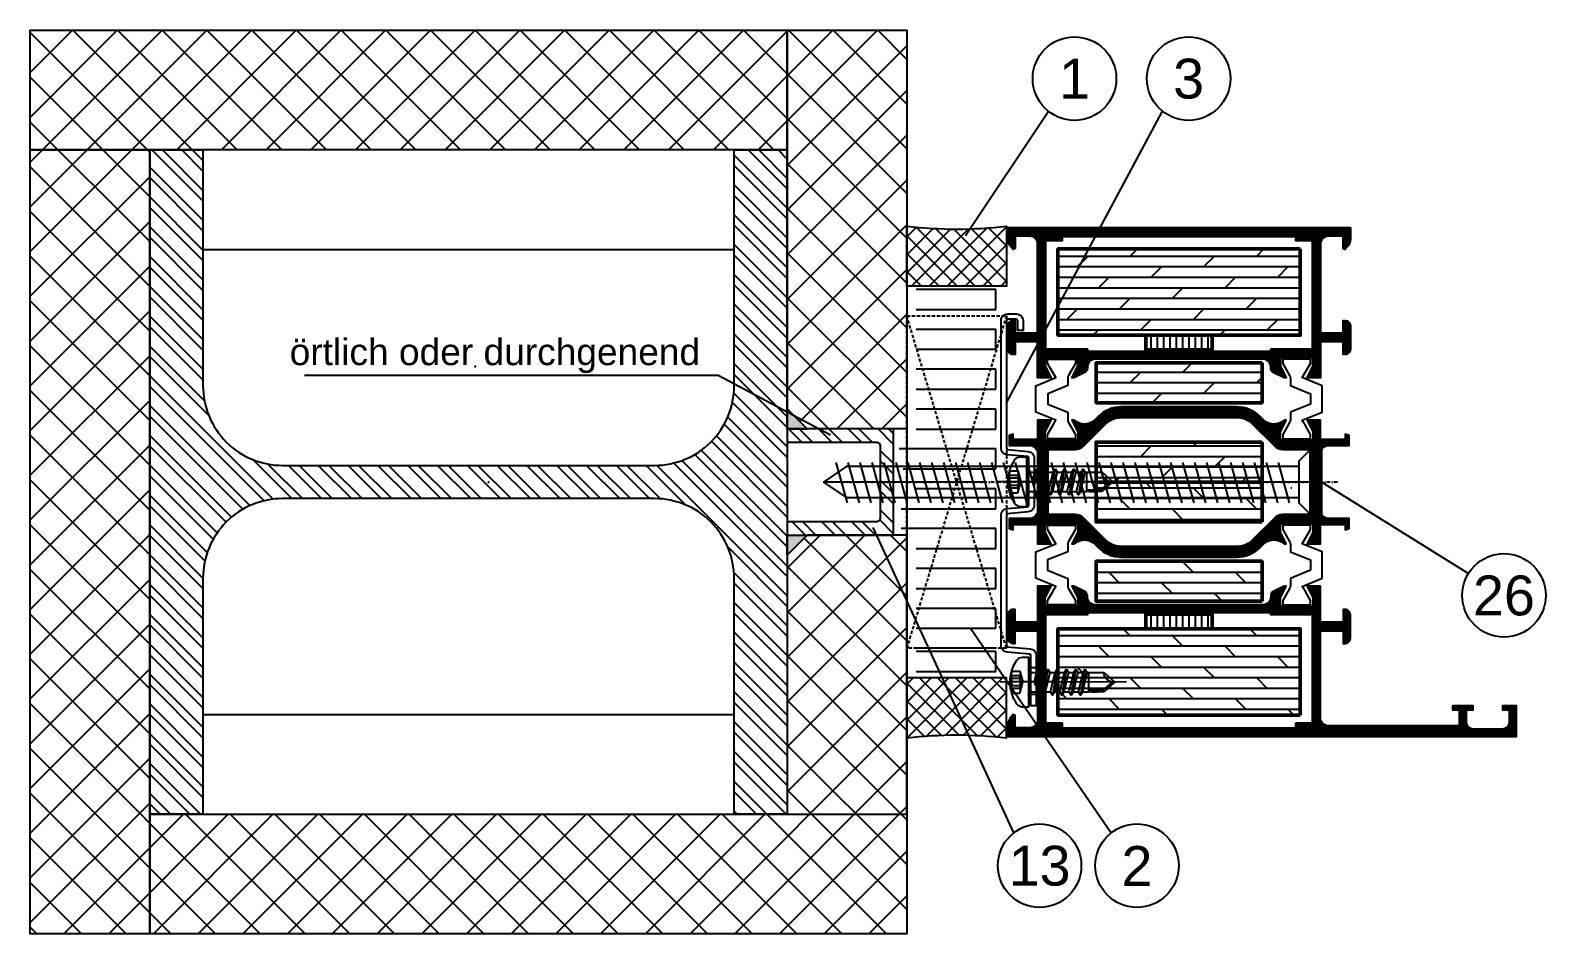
# Model space of a CAD drawing. Header units: millimetres. Extents: x -1821 to 14707, y -2864 to 1473.
# Drawn here: x 9689.6 to 9917.8, y -1270.4 to -1134.4 of the extents above; entities that cross this region are included whole.
import ezdxf
from ezdxf.enums import TextEntityAlignment as Align

# ---------------------------------------------------------------- set-up
doc = ezdxf.new("R2010")
doc.units = ezdxf.units.MM
for name, pattern in [('AUSGEZOGEN', [0]), ('CENTER', [50.8, 31.75, -6.35, 6.35, -6.35]), ('DASHDOT', [1, 0.5, -0.25, 0, -0.25]), ('GESTRICHELT', [0.75, 0.5, -0.25]), ('VERDECKT', [9.525, 6.35, -3.175])]:
    doc.linetypes.add(name, pattern=pattern)
for name, color, linetype in [('00TXT', 7, 'AUSGEZOGEN'), ('01TXT', 7, 'Continuous'), ('as_par', 3, 'Continuous'), ('as_sch', 3, 'Continuous'), ('CENT_18', 3, 'CENTER'), ('CENT_25', 2, 'DASHDOT'), ('CENTER25', 2, 'CENTER'), ('CONST25', 2, 'Continuous'), ('CONST35', 7, 'Continuous'), ('HIDE_18', 3, 'VERDECKT'), ('HIDE_25', 2, 'GESTRICHELT'), ('Hilfspunkte', 253, 'Continuous'), ('is_par', 3, 'Continuous'), ('is_sch', 3, 'Continuous'), ('leiste_par', 3, 'Continuous')]:
    doc.layers.add(name, color=color, linetype=linetype)
for name, color, linetype, lineweight in [('Alu6', 55, 'Continuous', 18), ('AM_S', 80, 'Continuous', 50), ('AM_SP', 3, 'Continuous', 50), ('Docu-AM_8', 1, 'Continuous', 25)]:
    doc.layers.add(name, color=color, linetype=linetype, lineweight=lineweight)
doc.styles.add('SWISS', font='swiss.ttf')
doc.styles.add('SWISSL', font='swissl.ttf')
pattern_1 = [(45, (9638.4515, -1604.5561), (-1.3470384, 1.3470384), []), (135, (9638.4515, -1604.5561), (-1.3470384, -1.3470384), [])]

# ---------------------------------------------------------------- blocks, each defined once
blk = doc.blocks.new('B-LL1021361')
at = {"layer": 'as_sch'}
h = blk.add_hatch(dxfattribs=at)
h.set_pattern_fill('_U', color=256, scale=0.2, angle=90, style=0, pattern_type=0)
h.set_pattern_definition([(90, (9.07824, 33.14418), (-0.2, 1e-17), [])])
edge = h.paths.add_edge_path()
edge.add_arc((21.2, 13.4), 1.2, 180, 270)
edge.add_line((21.2, 12.2), (21.36, 12.2))
edge.add_arc((21.36, 11.4), 0.8, 24.444, 90, ccw=False)
edge.add_line((22.08, 11.73), (22.8, 10.16))
edge.add_line((22.8, 10.16), (22.8, 9.87))
edge.add_line((22.8, 9.87), (21.05, 10.75))
edge.add_line((21.05, 10.75), (19.8, 10.75))
edge.add_line((19.8, 10.75), (19.8, 5.85))
edge.add_line((19.8, 5.85), (21.05, 5.85))
edge.add_line((21.05, 5.85), (22.8, 6.73))
edge.add_line((22.8, 6.73), (22.8, 4.7))
edge.add_line((22.8, 4.7), (17.4, 4.7))
edge.add_line((17.4, 4.7), (17.4, 1.3))
edge.add_line((17.4, 1.3), (19.3, 1.3))
edge.add_line((19.3, 1.3), (19.3, 1))
edge.add_arc((18.5, 1), 0.8, -90, 0, ccw=False)
edge.add_line((18.5, 0.2), (15, 0.2))
edge.add_arc((15, 1), 0.8, 180, 270, ccw=False)
edge.add_line((14.2, 1), (14.2, 1.3))
edge.add_line((14.2, 1.3), (16.1, 1.3))
edge.add_line((16.1, 1.3), (16.1, 4.7))
edge.add_line((16.1, 4.7), (2.7, 4.7))
edge.add_arc((2.7, 3.5), 1.2, 90, 180)
edge.add_line((1.5, 3.5), (1.5, 1.3))
edge.add_line((1.5, 1.3), (3.37, 1.3))
edge.add_line((3.37, 1.3), (3.48, 1.03))
edge.add_line((3.48, 1.03), (3.17, 0.73))
edge.add_arc((1.9, 2), 1.8, 270, 315, ccw=False)
edge.add_line((1.9, 0.2), (0.2, 0.2))
edge.add_line((0.2, 0.2), (0.2, 76.8))
edge.add_line((0.2, 76.8), (4.8, 76.8))
edge.add_line((4.8, 76.8), (4.8, 74.7))
edge.add_line((4.8, 74.7), (4.2, 74.7))
edge.add_line((4.2, 74.7), (4.2, 75.7))
edge.add_line((4.2, 75.7), (2.3, 75.7))
edge.add_arc((2.3, 74.7), 1, 90, 180)
edge.add_line((1.3, 74.7), (1.3, 70.3))
edge.add_arc((2.3, 70.3), 1, 180, 270)
edge.add_line((2.3, 69.3), (4.2, 69.3))
edge.add_line((4.2, 69.3), (4.2, 70.3))
edge.add_line((4.2, 70.3), (4.8, 70.3))
edge.add_line((4.8, 70.3), (4.8, 67.2))
edge.add_line((4.8, 67.2), (4.2, 67.2))
edge.add_line((4.2, 67.2), (4.2, 68.2))
edge.add_line((4.2, 68.2), (1.8, 68.2))
edge.add_line((1.8, 68.2), (1.8, 48.5))
edge.add_arc((3, 48.5), 1.2, 180, 270)
edge.add_line((3, 47.3), (16.1, 47.3))
edge.add_line((16.1, 47.3), (16.1, 50.7))
edge.add_line((16.1, 50.7), (14.2, 50.7))
edge.add_line((14.2, 50.7), (14.2, 51))
edge.add_arc((15, 51), 0.8, 90, 180, ccw=False)
edge.add_line((15, 51.8), (18.5, 51.8))
edge.add_arc((18.5, 51), 0.8, 0, 90, ccw=False)
edge.add_line((19.3, 51), (19.3, 50.7))
edge.add_line((19.3, 50.7), (17.4, 50.7))
edge.add_line((17.4, 50.7), (17.4, 47.3))
edge.add_line((17.4, 47.3), (22.8, 47.3))
edge.add_line((22.8, 47.3), (22.8, 45.27))
edge.add_line((22.8, 45.27), (21.05, 46.15))
edge.add_line((21.05, 46.15), (19.8, 46.15))
edge.add_line((19.8, 46.15), (19.8, 41.25))
edge.add_line((19.8, 41.25), (21.05, 41.25))
edge.add_line((21.05, 41.25), (22.8, 42.13))
edge.add_line((22.8, 42.13), (22.8, 41.84))
edge.add_line((22.8, 41.84), (22.08, 40.27))
edge.add_arc((21.36, 40.6), 0.8, 270, 335.556, ccw=False)
edge.add_line((21.36, 39.8), (21.2, 39.8))
edge.add_arc((21.2, 38.6), 1.2, 90, 180)
edge.add_line((20, 38.6), (20, 13.4))
h.paths.add_polyline_path([(18.8, 12.2), (18.5, 12.2), (18.5, 5.9), (2.2, 5.9), (2.2, 8.4), (1.5, 8.4), (1.5, 43.6), (2.2, 43.6), (2.2, 46.1), (18.5, 46.1), (18.5, 39.8), (18.8, 39.8)], flags=17)
at = {"layer": 'is_sch'}
h = blk.add_hatch(dxfattribs=at)
h.set_pattern_fill('_U', color=256, scale=0.2, angle=45, style=0, pattern_type=0)
h.set_pattern_definition([(45, (38.5, 26.00045), (-0.1414214, 0.1414214), [])])
edge = h.paths.add_edge_path()
edge.add_arc((42.8, 48.5), 1.2, 270, 360)
edge.add_line((44, 48.5), (44, 51.6))
edge.add_line((44, 51.6), (45.48, 51.6))
edge.add_line((45.48, 51.6), (45.7, 51))
edge.add_line((45.7, 51), (44.9, 51))
edge.add_line((44.9, 51), (44.9, 47.3))
edge.add_line((44.9, 47.3), (47.8, 47.3))
edge.add_line((47.8, 47.3), (47.8, 45.27))
edge.add_line((47.8, 45.27), (46.05, 46.15))
edge.add_line((46.05, 46.15), (44.8, 46.15))
edge.add_line((44.8, 46.15), (44.8, 41.25))
edge.add_line((44.8, 41.25), (46.05, 41.25))
edge.add_line((46.05, 41.25), (47.8, 42.13))
edge.add_line((47.8, 42.13), (47.8, 41.85))
edge.add_line((47.8, 41.85), (47.51, 41.35))
edge.add_arc((49.41, 40.25), 2.2, 150, 225)
edge.add_line((47.86, 38.69), (48.39, 38.15))
edge.add_arc((45, 34.76), 4.8, 0, 45, ccw=False)
edge.add_line((49.8, 34.76), (49.8, 17.24))
edge.add_arc((45, 17.24), 4.8, 315, 360, ccw=False)
edge.add_line((48.39, 13.85), (47.86, 13.31))
edge.add_arc((49.41, 11.76), 2.2, 135, 210)
edge.add_line((47.51, 10.66), (47.8, 10.15))
edge.add_line((47.8, 10.15), (47.8, 9.87))
edge.add_line((47.8, 9.87), (46.05, 10.75))
edge.add_line((46.05, 10.75), (44.8, 10.75))
edge.add_line((44.8, 10.75), (44.8, 5.85))
edge.add_line((44.8, 5.85), (46.05, 5.85))
edge.add_line((46.05, 5.85), (47.8, 6.73))
edge.add_line((47.8, 6.73), (47.8, 4.7))
edge.add_line((47.8, 4.7), (44.9, 4.7))
edge.add_line((44.9, 4.7), (44.9, 1))
edge.add_line((44.9, 1), (45.7, 1))
edge.add_line((45.7, 1), (45.48, 0.4))
edge.add_line((45.48, 0.4), (44, 0.4))
edge.add_line((44, 0.4), (44, 3.5))
edge.add_arc((42.8, 3.5), 1.2, 0, 90)
edge.add_line((42.8, 4.7), (34.2, 4.7))
edge.add_arc((34.2, 3.5), 1.2, 90, 180)
edge.add_line((33, 3.5), (33, 0.4))
edge.add_line((33, 0.4), (31.52, 0.4))
edge.add_line((31.52, 0.4), (31.3, 1))
edge.add_line((31.3, 1), (32.1, 1))
edge.add_line((32.1, 1), (32.1, 4.7))
edge.add_line((32.1, 4.7), (29.2, 4.7))
edge.add_line((29.2, 4.7), (29.2, 6.73))
edge.add_line((29.2, 6.73), (30.95, 5.85))
edge.add_line((30.95, 5.85), (32.2, 5.85))
edge.add_line((32.2, 5.85), (32.2, 10.75))
edge.add_line((32.2, 10.75), (30.95, 10.75))
edge.add_line((30.95, 10.75), (29.2, 9.87))
edge.add_line((29.2, 9.87), (29.2, 10.15))
edge.add_line((29.2, 10.15), (29.49, 10.66))
edge.add_arc((27.59, 11.76), 2.2, 330, 405)
edge.add_line((29.14, 13.31), (28.61, 13.85))
edge.add_arc((32, 17.24), 4.8, 180, 225, ccw=False)
edge.add_line((27.2, 17.24), (27.2, 34.76))
edge.add_arc((32, 34.76), 4.8, 135, 180, ccw=False)
edge.add_line((28.61, 38.15), (29.14, 38.69))
edge.add_arc((27.59, 40.25), 2.2, 315, 390)
edge.add_line((29.49, 41.35), (29.2, 41.85))
edge.add_line((29.2, 41.85), (29.2, 42.13))
edge.add_line((29.2, 42.13), (30.95, 41.25))
edge.add_line((30.95, 41.25), (32.2, 41.25))
edge.add_line((32.2, 41.25), (32.2, 46.15))
edge.add_line((32.2, 46.15), (30.95, 46.15))
edge.add_line((30.95, 46.15), (29.2, 45.27))
edge.add_line((29.2, 45.27), (29.2, 47.3))
edge.add_line((29.2, 47.3), (32.1, 47.3))
edge.add_line((32.1, 47.3), (32.1, 51))
edge.add_line((32.1, 51), (31.3, 51))
edge.add_line((31.3, 51), (31.52, 51.6))
edge.add_line((31.52, 51.6), (33, 51.6))
edge.add_line((33, 51.6), (33, 48.5))
edge.add_arc((34.2, 48.5), 1.2, 180, 270)
edge.add_line((34.2, 47.3), (42.8, 47.3))
edge = h.paths.add_edge_path(flags=16)
edge.add_line((33.6, 45.7), (33.6, 41.63))
edge.add_arc((31.8, 41.63), 1.8, -45, 0, ccw=False)
edge.add_line((33.07, 40.36), (29.74, 37.02))
edge.add_arc((32, 34.76), 3.2, 135, 180)
edge.add_line((28.8, 34.76), (28.8, 17.24))
edge.add_arc((32, 17.24), 3.2, 180, 225)
edge.add_line((29.74, 14.98), (33.07, 11.64))
edge.add_arc((31.8, 10.37), 1.8, 0, 45, ccw=False)
edge.add_line((33.6, 10.37), (33.6, 6.3))
edge.add_line((33.6, 6.3), (43.4, 6.3))
edge.add_line((43.4, 6.3), (43.4, 10.37))
edge.add_arc((45.2, 10.37), 1.8, 135, 180, ccw=False)
edge.add_line((43.93, 11.64), (47.26, 14.98))
edge.add_arc((45, 17.24), 3.2, 315, 360)
edge.add_line((48.2, 17.24), (48.2, 34.76))
edge.add_arc((45, 34.76), 3.2, 0, 45)
edge.add_line((47.26, 37.02), (43.93, 40.36))
edge.add_arc((45.2, 41.63), 1.8, 180, 225, ccw=False)
edge.add_line((43.4, 41.63), (43.4, 45.7))
edge.add_line((43.4, 45.7), (33.6, 45.7))
h = blk.add_hatch(dxfattribs=at)
h.set_pattern_fill('_U', color=256, scale=0.2, angle=90, style=0, pattern_type=0)
h.set_pattern_definition([(90, (66.38297, 26.0009), (-0.2, 1e-17), [])])
edge = h.paths.add_edge_path()
edge.add_line((76.8, 51.8), (75.1, 51.8))
edge.add_arc((75.1, 50), 1.8, 90, 135)
edge.add_line((73.83, 51.27), (73.52, 50.97))
edge.add_line((73.52, 50.97), (73.63, 50.7))
edge.add_line((73.63, 50.7), (75.5, 50.7))
edge.add_line((75.5, 50.7), (75.5, 48.5))
edge.add_arc((74.3, 48.5), 1.2, -90, 0, ccw=False)
edge.add_line((74.3, 47.3), (60.9, 47.3))
edge.add_line((60.9, 47.3), (60.9, 50.7))
edge.add_line((60.9, 50.7), (62.8, 50.7))
edge.add_line((62.8, 50.7), (62.8, 51))
edge.add_arc((62, 51), 0.8, 0, 90)
edge.add_line((62, 51.8), (58.5, 51.8))
edge.add_arc((58.5, 51), 0.8, 90, 180)
edge.add_line((57.7, 51), (57.7, 50.7))
edge.add_line((57.7, 50.7), (59.6, 50.7))
edge.add_line((59.6, 50.7), (59.6, 47.3))
edge.add_line((59.6, 47.3), (54.2, 47.3))
edge.add_line((54.2, 47.3), (54.2, 45.27))
edge.add_line((54.2, 45.27), (55.95, 46.15))
edge.add_line((55.95, 46.15), (57.2, 46.15))
edge.add_line((57.2, 46.15), (57.2, 41.25))
edge.add_line((57.2, 41.25), (55.95, 41.25))
edge.add_line((55.95, 41.25), (54.2, 42.13))
edge.add_line((54.2, 42.13), (54.2, 41.84))
edge.add_line((54.2, 41.84), (54.92, 40.27))
edge.add_arc((55.64, 40.6), 0.8, 204.444, 270)
edge.add_line((55.64, 39.8), (55.8, 39.8))
edge.add_arc((55.8, 38.6), 1.2, 0, 90, ccw=False)
edge.add_line((57, 38.6), (57, 13.4))
edge.add_arc((55.8, 13.4), 1.2, -90, 0, ccw=False)
edge.add_line((55.8, 12.2), (55.64, 12.2))
edge.add_arc((55.64, 11.4), 0.8, 90, 155.556)
edge.add_line((54.92, 11.73), (54.2, 10.16))
edge.add_line((54.2, 10.16), (54.2, 9.87))
edge.add_line((54.2, 9.87), (55.95, 10.75))
edge.add_line((55.95, 10.75), (57.2, 10.75))
edge.add_line((57.2, 10.75), (57.2, 5.85))
edge.add_line((57.2, 5.85), (55.95, 5.85))
edge.add_line((55.95, 5.85), (54.2, 6.73))
edge.add_line((54.2, 6.73), (54.2, 4.7))
edge.add_line((54.2, 4.7), (59.6, 4.7))
edge.add_line((59.6, 4.7), (59.6, 1.3))
edge.add_line((59.6, 1.3), (57.7, 1.3))
edge.add_line((57.7, 1.3), (57.7, 1))
edge.add_arc((58.5, 1), 0.8, 180, 270)
edge.add_line((58.5, 0.2), (62, 0.2))
edge.add_arc((62, 1), 0.8, 270, 360)
edge.add_line((62.8, 1), (62.8, 1.3))
edge.add_line((62.8, 1.3), (60.9, 1.3))
edge.add_line((60.9, 1.3), (60.9, 4.7))
edge.add_line((60.9, 4.7), (74.3, 4.7))
edge.add_arc((74.3, 3.5), 1.2, 0, 90, ccw=False)
edge.add_line((75.5, 3.5), (75.5, 1.3))
edge.add_line((75.5, 1.3), (73.63, 1.3))
edge.add_line((73.63, 1.3), (73.52, 1.04))
edge.add_line((73.52, 1.04), (73.83, 0.73))
edge.add_arc((75.1, 2), 1.8, 225, 270)
edge.add_line((75.1, 0.2), (76.8, 0.2))
edge.add_line((76.8, 0.2), (76.8, 51.8))
h.paths.add_polyline_path([(75.4, 8.4), (74.8, 8.4), (74.8, 5.9), (58.5, 5.9), (58.5, 12.2), (58.2, 12.2), (58.2, 39.8), (58.5, 39.8), (58.5, 46.1), (74.8, 46.1), (74.8, 43.6), (75.4, 43.6)], flags=16)
at = {"layer": 'as_par'}
blk.add_lwpolyline([(20, 13.4, 0.414214), (21.2, 12.2), (21.36, 12.2, -0.294108), (22.08, 11.73), (22.8, 10.16), (22.8, 9.87), (21.05, 10.75), (19.8, 10.75), (19.8, 5.85), (21.05, 5.85), (22.8, 6.73), (22.8, 4.7), (17.4, 4.7), (17.4, 1.3), (19.3, 1.3), (19.3, 1, -0.414214), (18.5, 0.2), (15, 0.2, -0.414214), (14.2, 1), (14.2, 1.3), (16.1, 1.3), (16.1, 4.7), (2.7, 4.7, 0.414214), (1.5, 3.5), (1.5, 1.3), (3.37, 1.3), (3.48, 1.03), (3.17, 0.73, -0.198912), (1.9, 0.2), (0.2, 0.2), (0.2, 76.8), (4.8, 76.8), (4.8, 74.7), (4.2, 74.7), (4.2, 75.7), (2.3, 75.7, 0.414214), (1.3, 74.7), (1.3, 70.3, 0.414214), (2.3, 69.3), (4.2, 69.3), (4.2, 70.3), (4.8, 70.3), (4.8, 67.2), (4.2, 67.2), (4.2, 68.2), (1.8, 68.2), (1.8, 48.5, 0.414214), (3, 47.3), (16.1, 47.3), (16.1, 50.7), (14.2, 50.7), (14.2, 51, -0.414214), (15, 51.8), (18.5, 51.8, -0.414214), (19.3, 51), (19.3, 50.7), (17.4, 50.7), (17.4, 47.3), (22.8, 47.3), (22.8, 45.27), (21.05, 46.15), (19.8, 46.15), (19.8, 41.25), (21.05, 41.25), (22.8, 42.13), (22.8, 41.84), (22.08, 40.27, -0.294108), (21.36, 39.8), (21.2, 39.8, 0.414214), (20, 38.6), (20, 13.4)], format="xyb", close=True, dxfattribs=at)
blk.add_lwpolyline([(18.8, 12.2), (18.5, 12.2), (18.5, 5.9), (2.2, 5.9), (2.2, 8.4), (1.5, 8.4), (1.5, 43.6), (2.2, 43.6), (2.2, 46.1), (18.5, 46.1), (18.5, 39.8), (18.8, 39.8), (18.8, 12.2)], close=True, dxfattribs=at)
at = {"layer": 'is_par'}
for points in [[(42.8, 47.3, 0.414214), (44, 48.5), (44, 51.6), (45.48, 51.6), (45.7, 51), (44.9, 51), (44.9, 47.3), (47.8, 47.3), (47.8, 45.27), (46.05, 46.15), (44.8, 46.15), (44.8, 41.25), (46.05, 41.25), (47.8, 42.13), (47.8, 41.85), (47.51, 41.35, 0.339454), (47.86, 38.69), (48.39, 38.15, -0.198912), (49.8, 34.76), (49.8, 17.24, -0.198912), (48.39, 13.85), (47.86, 13.31, 0.339454), (47.51, 10.66), (47.8, 10.15), (47.8, 9.87), (46.05, 10.75), (44.8, 10.75), (44.8, 5.85), (46.05, 5.85), (47.8, 6.73), (47.8, 4.7), (44.9, 4.7), (44.9, 1), (45.7, 1), (45.48, 0.4), (44, 0.4), (44, 3.5, 0.414214), (42.8, 4.7), (34.2, 4.7, 0.414214), (33, 3.5), (33, 0.4), (31.52, 0.4), (31.3, 1), (32.1, 1), (32.1, 4.7), (29.2, 4.7), (29.2, 6.73), (30.95, 5.85), (32.2, 5.85), (32.2, 10.75), (30.95, 10.75), (29.2, 9.87), (29.2, 10.15), (29.49, 10.66, 0.339454), (29.14, 13.31), (28.61, 13.85, -0.198912), (27.2, 17.24), (27.2, 34.76, -0.198912), (28.61, 38.15), (29.14, 38.69, 0.339454), (29.49, 41.35), (29.2, 41.85), (29.2, 42.13), (30.95, 41.25), (32.2, 41.25), (32.2, 46.15), (30.95, 46.15), (29.2, 45.27), (29.2, 47.3), (32.1, 47.3), (32.1, 51), (31.3, 51), (31.52, 51.6), (33, 51.6), (33, 48.5, 0.414214), (34.2, 47.3), (42.8, 47.3)], [(76.8, 51.8), (75.1, 51.8, 0.198912), (73.83, 51.27), (73.52, 50.97), (73.63, 50.7), (75.5, 50.7), (75.5, 48.5, -0.414214), (74.3, 47.3), (60.9, 47.3), (60.9, 50.7), (62.8, 50.7), (62.8, 51, 0.414214), (62, 51.8), (58.5, 51.8, 0.414214), (57.7, 51), (57.7, 50.7), (59.6, 50.7), (59.6, 47.3), (54.2, 47.3), (54.2, 45.27), (55.95, 46.15), (57.2, 46.15), (57.2, 41.25), (55.95, 41.25), (54.2, 42.13), (54.2, 41.84), (54.92, 40.27, 0.294108), (55.64, 39.8), (55.8, 39.8, -0.414214), (57, 38.6), (57, 13.4, -0.414214), (55.8, 12.2), (55.64, 12.2, 0.294108), (54.92, 11.73), (54.2, 10.16), (54.2, 9.87), (55.95, 10.75), (57.2, 10.75), (57.2, 5.85), (55.95, 5.85), (54.2, 6.73), (54.2, 4.7), (59.6, 4.7), (59.6, 1.3), (57.7, 1.3), (57.7, 1, 0.414214), (58.5, 0.2), (62, 0.2, 0.414214), (62.8, 1), (62.8, 1.3), (60.9, 1.3), (60.9, 4.7), (74.3, 4.7, -0.414214), (75.5, 3.5), (75.5, 1.3), (73.63, 1.3), (73.52, 1.04), (73.83, 0.73, 0.198912), (75.1, 0.2), (76.8, 0.2), (76.8, 51.8)], [(33.6, 45.7), (33.6, 41.63, -0.198912), (33.07, 40.36), (29.74, 37.02, 0.198912), (28.8, 34.76), (28.8, 17.24, 0.198912), (29.74, 14.98), (33.07, 11.64, -0.198912), (33.6, 10.37), (33.6, 6.3), (43.4, 6.3), (43.4, 10.37, -0.198912), (43.93, 11.64), (47.26, 14.98, 0.198912), (48.2, 17.24), (48.2, 34.76, 0.198912), (47.26, 37.02), (43.93, 40.36, -0.198912), (43.4, 41.63), (43.4, 45.7), (33.6, 45.7)]]:
    blk.add_lwpolyline(points, format="xyb", close=True, dxfattribs=at)
blk.add_lwpolyline([(75.4, 8.4), (74.8, 8.4), (74.8, 5.9), (58.5, 5.9), (58.5, 12.2), (58.2, 12.2), (58.2, 39.8), (58.5, 39.8), (58.5, 46.1), (74.8, 46.1), (74.8, 43.6), (75.4, 43.6), (75.4, 8.4)], close=True, dxfattribs=at)
at = {"layer": 'leiste_par'}
for points in [[(23.99, 42.76), (22.87, 42.76, 0.131652), (22.46, 42.65), (20.66, 41.61), (20.01, 41.61), (20.01, 45.79), (20.66, 45.79), (21.99, 45.02), (22.48, 44.74), (22.79, 44.56), (24.01, 47.57), (27.99, 47.57), (29.21, 44.56), (31.34, 45.79), (31.99, 45.79), (31.99, 41.61), (31.34, 41.61), (29.54, 42.65, 0.131652), (29.13, 42.76), (28.01, 42.76), (26.79, 45.79), (25.21, 45.79), (23.99, 42.76)], [(48.99, 42.76), (47.87, 42.76, 0.131652), (47.46, 42.65), (45.66, 41.61), (45.01, 41.61), (45.01, 45.79), (45.66, 45.79), (46.99, 45.02), (47.48, 44.74), (47.79, 44.56), (49.01, 47.57), (52.99, 47.57), (54.21, 44.56), (56.34, 45.79), (56.99, 45.79), (56.99, 41.61), (56.34, 41.61), (54.54, 42.65, 0.131652), (54.13, 42.76), (53.01, 42.76), (51.79, 45.79), (50.21, 45.79), (48.99, 42.76)], [(23.99, 9.24), (22.87, 9.24, -0.131652), (22.46, 9.35), (20.66, 10.39), (20.01, 10.39), (20.01, 6.21), (20.66, 6.21), (21.99, 6.98), (22.48, 7.26), (22.79, 7.44), (24.01, 4.43), (27.99, 4.43), (29.21, 7.44), (31.34, 6.21), (31.99, 6.21), (31.99, 10.39), (31.34, 10.39), (29.54, 9.35, -0.131652), (29.13, 9.24), (28.01, 9.24), (26.79, 6.21), (25.21, 6.21), (23.99, 9.24)], [(48.99, 9.24), (47.87, 9.24, -0.131652), (47.46, 9.35), (45.66, 10.39), (45.01, 10.39), (45.01, 6.21), (45.66, 6.21), (46.99, 6.98), (47.48, 7.26), (47.79, 7.44), (49.01, 4.44), (52.99, 4.44), (54.21, 7.44), (56.34, 6.21), (56.99, 6.21), (56.99, 10.39), (56.34, 10.39), (54.54, 9.35, -0.131652), (54.13, 9.24), (53.01, 9.24), (51.79, 6.22), (50.21, 6.22), (48.99, 9.24)]]:
    blk.add_lwpolyline(points, format="xyb", close=True, dxfattribs=at)
blk = doc.blocks.new('WS4070448')
for p, q in [((6.62, -8.64), (6.62, -11)), ((6.62, -8.64), (9.52, -8.64)), ((9.52, -11), (9.52, -8.64)), ((6.62, -11), (8.07, -12.64)), ((8.07, -12.64), (9.52, -11))]:
    blk.add_line(p, q)
blk.add_lwpolyline([(11.39, 2.11, 0.314856), (4.74, 2.11, 0.244912), (4.32, 1.29), (4.32, 0.36), (11.82, 0.36), (11.82, 1.29, 0.244912), (11.39, 2.11, 0.138291)], format="xyb")
for points in [[(6.12, -1.14), (6.62, -1.43), (8.07, -1.08), (8.57, -0.71), (8.07, -0.51), (6.62, -0.85)], [(6.12, -2.54), (6.62, -2.83), (9.52, -2.14), (10.02, -1.85), (9.52, -1.56), (6.62, -2.25)], [(6.12, -3.94), (6.62, -4.23), (9.52, -3.54), (10.02, -3.25), (9.52, -2.96), (6.62, -3.65)], [(6.12, -5.34), (6.62, -5.63), (9.52, -4.94), (10.02, -4.65), (9.52, -4.36), (6.62, -5.05)], [(6.12, -6.74), (6.62, -7.03), (9.52, -6.34), (10.02, -6.05), (9.52, -5.76), (6.62, -6.45)], [(6.12, -8.14), (6.62, -8.43), (9.52, -7.74), (10.02, -7.45), (9.52, -7.16), (6.62, -7.85)]]:
    blk.add_lwpolyline(points, close=True)
for points in [[(6.12, -1.14), (8.57, -0.71)], [(6.12, -2.54), (10.02, -1.85)], [(6.62, -0.14), (6.62, -0.85)], [(6.62, -1.43), (6.62, -1.85)], [(6.62, -1.43), (6.62, -2.25)], [(6.62, -1.43), (6.62, -2.25)], [(9.52, -0.14), (9.52, -1.56)], [(9.52, -2.14), (9.52, -2.96)], [(6.12, -3.94), (10.02, -3.25)], [(6.62, -2.83), (6.62, -3.65)], [(6.62, -4.23), (6.62, -5.05)], [(9.52, -3.54), (9.52, -4.36)], [(6.12, -5.34), (10.02, -4.65)], [(6.12, -6.74), (10.02, -6.05)], [(6.62, -5.63), (6.62, -6.45)], [(9.52, -4.94), (9.52, -5.76)], [(9.52, -6.34), (9.52, -7.16)], [(6.12, -8.14), (10.02, -7.45)], [(6.62, -7.03), (6.62, -7.85)], [(6.62, -8.43), (6.62, -8.64)], [(9.27, -8.64), (9.27, -10.89), (8.1, -12.28)], [(9.52, -7.74), (9.52, -8.64)], [(6.62, -9.83), (6.62, -10.65)], [(9.52, -9.14), (9.52, -9.96)]]:
    blk.add_lwpolyline(points)
for centre, radius, start, end in [((6.12, -0.14), 0.5, 0, 90), ((10.02, -0.14), 0.5, 90, 180), ((6.61, -12.47), 1.47, 353.4244, 89.6688)]:
    blk.add_arc(centre, radius, start, end)
at = {"layer": 'CENT_18'}
blk.add_line((8.05, -14.4), (8.07, 4.66), dxfattribs=at)
at = {"layer": 'HIDE_18'}
for p, q in [((7.1, 1.69), (7.1, 3.08)), ((7.51, 1.69), (7.51, 2.97)), ((8.63, 1.69), (8.63, 2.97)), ((9.04, 1.69), (9.04, 3.08))]:
    blk.add_line(p, q, dxfattribs=at)
for points in [[(6.42, 2.92), (6.42, 1.69)], [(9.72, 2.92), (9.72, 1.69)], [(6.42, 1.69), (8.07, 1.25)], [(9.72, 1.69), (8.07, 1.25)]]:
    blk.add_lwpolyline(points, dxfattribs=at)
for centre, radius, start, end in [((6.48, 4.2), 1.28, 267.2848, 298.8872), ((8.07, 5.85), 2.94, 250.6988, 289.3012), ((9.66, 4.2), 1.28, 241.1128, 272.7152), ((6.76, 2.85), 1.21, 253.6643, 286.3357), ((8.07, 11.78), 10.13, 264.4948, 275.5052), ((9.38, 2.85), 1.21, 253.6643, 286.3357)]:
    blk.add_arc(centre, radius, start, end, dxfattribs=at)
blk = doc.blocks.new('WI4080202')
blk.add_lwpolyline([(-29.48, 2.3, -0.388879), (-28.49, 1.39), (-28.22, -1.72, 0.388879), (-28.02, -1.9), (-20.88, -1.9, 0.388879), (-20.68, -1.72), (-20.41, 1.39, -0.388879), (-19.42, 2.3), (-0.2, 2.3, -0.414214), (0.8, 1.3), (0.8, 0, -0.414214), (-0.2, -1), (-1.7, -1), (-1.7, -0.2), (-0.2, -0.2, 0.414214), (0, 0), (0, 1.3, 0.414214), (-0.2, 1.5), (-19.42, 1.5, 0.388879), (-19.62, 1.32), (-19.89, -1.79, -0.388879), (-20.88, -2.7), (-28.02, -2.7, -0.388879), (-29.01, -1.79), (-29.28, 1.32, 0.388879), (-29.48, 1.5), (-49.12, 1.5, 0.388879), (-49.32, 1.32), (-49.61, -2.09, -0.388879), (-50.61, -3), (-58.2, -3), (-58.2, -2.2), (-50.61, -2.2, 0.388879), (-50.41, -2.02), (-50.11, 1.39, -0.388879), (-49.12, 2.3), (-29.48, 2.3)], format="xyb", close=True)
for points in [[(-56.45, -2.2), (-56.45, -3)], [(-52.45, -2.2), (-52.45, -3)]]:
    blk.add_lwpolyline(points)
at = {"layer": 'CENTER25'}
for p, q in [((-54.6, -6.03), (-54.6, 0.76)), ((-24.45, 1.09), (-24.45, -5.58))]:
    blk.add_line(p, q, dxfattribs=at)
blk = doc.blocks.new('B-4030232_docu_wos')
at = {"layer": 'Docu-AM_8'}
h = blk.add_hatch(dxfattribs=at)
h.set_pattern_fill('LINE', color=256, scale=0.3, angle=90, style=0)
h.paths.add_polyline_path([(5, 2.2), (-5, 2.2), (-5, 0), (5, 0)])
at = {"layer": 'AM_SP'}
blk.add_lwpolyline([(5, 2.2), (-5, 2.2), (-5, 0), (5, 0), (5, 2.2)], close=True, dxfattribs=at)
blk = doc.blocks.new('B-4090059_docu_wos')
at = {"layer": 'Docu-AM_8'}
h = blk.add_hatch(dxfattribs=at)
h.set_pattern_fill('DOLMIT', color=256, scale=0.25, style=0)
h.paths.add_polyline_path([(0, 6), (0, 0), (25, 0), (25, 6)])
at = {"layer": 'AM_S'}
blk.add_lwpolyline([(25, 6), (25, 0), (0, 0), (0, 6), (25, 6)], close=True, dxfattribs=at)
blk = doc.blocks.new('B-4090038_docu_wos')
at = {"layer": 'Docu-AM_8'}
h = blk.add_hatch(dxfattribs=at)
h.set_pattern_fill('DOLMIT', color=256, scale=0.25, style=0)
h.paths.add_polyline_path([(0, 13), (0, 0), (36.5, 0), (36.5, 13)])
at = {"layer": 'AM_S'}
blk.add_lwpolyline([(36.5, 13), (36.5, 0), (0, 0), (0, 13), (36.5, 13)], close=True, dxfattribs=at)

msp = doc.modelspace()

# ---------------------------------------------------------------- hatches: boundary and pattern name
at = {"layer": 'Alu6'}
h = msp.add_hatch(color=256, dxfattribs=at)
h.dxf.hatch_style = 1
h.paths.add_polyline_path([(9804.648056, -1192.497323), (9803.557786, -1191.918404), (9803.557786, -1194.407053), (9806.557786, -1194.407053)])
h.paths.add_polyline_path([(9803.557786, -1191.407053), (9803.557786, -1191.918404), (9804.648056, -1192.497323)])
h = msp.add_hatch(color=256, dxfattribs=at)
h.dxf.hatch_style = 1
h.paths.add_polyline_path([(9803.557786, -1213.407053), (9806.557786, -1210.407053), (9803.557786, -1210.407053)])
at = {"layer": 'CONST25'}
h = msp.add_hatch(dxfattribs=at)
h.set_pattern_fill('ANSI37', color=256, scale=1.5, style=0)
h.set_pattern_definition([(45, (5725.5404, -747.121), (-3.367596, 3.367596), []), (135, (5725.5404, -747.121), (-3.367596, -3.367596), [])])
h.paths.add_polyline_path([(9803.557786, -1152.407053), (9689.557786, -1152.407053), (9689.557786, -1134.407053), (9803.557786, -1134.407053)])
h.paths.add_polyline_path([(9689.557786, -1152.407053), (9707.557786, -1152.407053), (9707.557786, -1270.407053), (9689.557786, -1270.407053)])
h.paths.add_polyline_path([(9707.557786, -1252.407053), (9821.557786, -1252.407053), (9821.557786, -1270.407053), (9707.557786, -1270.407053)])
h.paths.add_polyline_path([(9803.557786, -1252.407053), (9821.557786, -1252.407053), (9821.557786, -1210.407053), (9806.557786, -1210.407053), (9803.557786, -1213.407053)])
h.paths.add_polyline_path([(9803.557786, -1134.407053), (9821.557786, -1134.407053), (9821.557786, -1194.407053), (9806.557786, -1194.407053), (9803.557786, -1191.407053)])
h = msp.add_hatch(dxfattribs=at)
h.set_pattern_fill('STEEL', color=256, angle=90)
h.set_pattern_definition([(135, (5725.5404, -747.121), (-2.245064, -2.245064), []), (135, (5723.953, -747.121), (-2.245064, -2.245064), [])])
edge = h.paths.add_edge_path()
edge.add_line((9803.557786, -1252.407053), (9795.557786, -1252.407053))
edge.add_line((9795.557786, -1252.407053), (9795.557786, -1216.907053))
edge.add_arc((9783.557786, -1216.907053), 12, 0, 90)
edge.add_line((9783.557786, -1204.907053), (9727.557786, -1204.907053))
edge.add_arc((9727.557786, -1216.907053), 12, 90, 180)
edge.add_line((9715.557786, -1216.907053), (9715.557786, -1252.407053))
edge.add_line((9715.557786, -1252.407053), (9707.557786, -1252.407053))
edge.add_line((9707.557786, -1252.407053), (9707.557786, -1152.407053))
edge.add_line((9707.557786, -1152.407053), (9715.557786, -1152.407053))
edge.add_line((9715.557786, -1152.407053), (9715.557786, -1187.907053))
edge.add_arc((9727.557786, -1187.907053), 12, 180, 270)
edge.add_line((9727.557786, -1199.907053), (9783.557786, -1199.907053))
edge.add_arc((9783.557786, -1187.907053), 12, 270, 360)
edge.add_line((9795.557786, -1187.907053), (9795.557786, -1152.407053))
edge.add_line((9795.557786, -1152.407053), (9803.557786, -1152.407053))
edge.add_line((9803.557786, -1152.407053), (9803.557786, -1252.407053))
edge = h.paths.add_edge_path()
edge.add_line((9819.557786, -1210.407053), (9819.557786, -1194.407053))
edge.add_line((9819.557786, -1194.407053), (9803.557786, -1194.407053))
edge.add_line((9803.557786, -1194.407053), (9803.557786, -1196.407053))
edge.add_line((9803.557786, -1196.407053), (9816.957786, -1196.407053))
edge.add_arc((9816.957786, -1197.007053), 0.6, 0, 90, ccw=False)
edge.add_line((9817.557786, -1197.007053), (9817.557786, -1207.807053))
edge.add_arc((9816.957786, -1207.807053), 0.6, 270, 360, ccw=False)
edge.add_line((9816.957786, -1208.407053), (9803.557786, -1208.407053))
edge.add_line((9803.557786, -1208.407053), (9803.557786, -1210.407053))
edge.add_line((9803.557786, -1210.407053), (9819.557786, -1210.407053))
h = msp.add_hatch(dxfattribs=at)
h.set_pattern_fill('ANSI37', color=256, scale=0.6, style=0)
h.set_pattern_definition(pattern_1)
h.paths.add_polyline_path([(9836.557786, -1163.907053, -0.0334757131), (9827.573582, -1164.310271), (9836.557786, -1171.83275)])
h.paths.add_polyline_path([(9827.573582, -1164.310271, -0.0224290916), (9821.557786, -1163.907053), (9821.557786, -1172.907053), (9836.557786, -1172.907053), (9836.557786, -1171.83275)])
h = msp.add_hatch(dxfattribs=at)
h.set_pattern_fill('ANSI37', color=256, scale=0.6, style=0)
h.set_pattern_definition(pattern_1)
h.paths.add_polyline_path([(9836.556896, -1231.907053), (9821.557786, -1231.907053), (9821.557786, -1240.906953, -0.0559434701), (9836.556896, -1240.907053), (9836.556896, -1239.011216)])

# ---------------------------------------------------------------- linework, layer by layer
at = {"layer": '00TXT', "color": 3}
for p, q in [((9830.411041, -1165.31341), (9842.899457, -1146.600535)), ((9836.553061, -1190.501147), (9860.085009, -1146.600535)), ((9884.057342, -1202.407053), (9906.142933, -1216.157673)), ((9816.455018, -1209.276858), (9837.64095, -1255.23857)), ((9831.126524, -1224.430131), (9852.312456, -1255.23857))]:
    msp.add_line(p, q, dxfattribs=at)
msp.add_lwpolyline([(9810.046086, -1195.363602), (9793.135157, -1186.384132), (9730.830155, -1186.384132)], dxfattribs=at)
for centre in [(9846.807923, -1141.675096), (9863.993474, -1141.675096), (9911.480687, -1219.480991), (9841.549416, -1260.164009), (9856.220921, -1260.164009)]:
    msp.add_circle(centre, 6.28777, dxfattribs=at)
at = {"layer": 'CENT_18'}
msp.add_lwpolyline([(9884.057342, -1202.407053), (9809.057342, -1202.407053)], dxfattribs=at)
at = {"layer": 'CENT_25'}
msp.add_line((9886.409327, -1202.407053), (9811.409644, -1202.407053), dxfattribs=at)
at = {"layer": 'CONST25'}
for p, q in [((9834.952862, -1173.430131), (9822.952862, -1173.430131)), ((9834.952862, -1176.430131), (9834.952862, -1173.430131)), ((9822.952862, -1176.430131), (9834.952862, -1176.430131)), ((9834.952862, -1179.430131), (9822.952862, -1179.430131)), ((9834.952862, -1182.430131), (9834.952862, -1179.430131)), ((9822.952862, -1182.430131), (9834.952862, -1182.430131)), ((9834.952862, -1185.430131), (9822.952862, -1185.430131)), ((9834.952862, -1188.430131), (9834.952862, -1185.430131)), ((9822.952862, -1188.430131), (9834.952862, -1188.430131)), ((9834.952862, -1191.430131), (9822.952862, -1191.430131)), ((9834.952862, -1194.430131), (9834.952862, -1191.430131)), ((9822.952862, -1194.430131), (9834.952862, -1194.430131)), ((9834.952862, -1197.430131), (9820.406695, -1197.430131)), ((9834.952862, -1200.430131), (9834.952862, -1197.430131)), ((9821.015758, -1200.430131), (9834.952862, -1200.430131)), ((9834.952862, -1203.430131), (9822.952862, -1203.430131)), ((9834.952862, -1206.430131), (9834.952862, -1203.430131)), ((9820.728459, -1206.430131), (9834.952862, -1206.430131)), ((9834.952862, -1209.430131), (9820.728459, -1209.430131)), ((9834.952862, -1212.430131), (9834.952862, -1209.430131)), ((9822.952862, -1212.430131), (9834.952862, -1212.430131)), ((9834.952862, -1215.430131), (9822.952862, -1215.430131)), ((9834.952862, -1218.430131), (9834.952862, -1215.430131)), ((9822.952862, -1218.430131), (9834.952862, -1218.430131)), ((9834.952862, -1221.430131), (9822.952862, -1221.430131)), ((9834.952862, -1224.430131), (9834.952862, -1221.430131)), ((9822.952862, -1224.430131), (9834.952862, -1224.430131)), ((9834.952862, -1227.430131), (9822.952862, -1227.430131)), ((9834.952862, -1227.912508), (9822.952862, -1227.912508)), ((9834.952862, -1230.912508), (9834.952862, -1227.912508)), ((9822.952862, -1230.912508), (9834.952862, -1230.912508))]:
    msp.add_line(p, q, dxfattribs=at)
at = {"layer": 'CONST25', "color": 3, "linetype": 'Continuous'}
msp.add_line((9879.375798, -1203.307053), (9879.557342, -1203.307053), dxfattribs=at)
at = {"layer": 'CONST25'}
msp.add_lwpolyline([(9884.057342, -1196.107053), (9883.757342, -1196.107053), (9880.595803, -1199.257053), (9880.595803, -1205.557053), (9883.757342, -1208.707053), (9884.057342, -1208.707053)], close=True, dxfattribs=at)
for points in [[(9883.757342, -1196.107053), (9883.757342, -1208.707053)], [(9880.595803, -1204.793416), (9812.557342, -1204.793416), (9809.057342, -1202.407053), (9812.557342, -1200.020689), (9880.595803, -1200.020689)], [(9810.88939, -1199.481862), (9812.557342, -1205.557053)], [(9812.68939, -1199.481862), (9814.357342, -1205.557053)], [(9812.68939, -1199.481862), (9814.357342, -1205.557053)], [(9814.48939, -1199.481862), (9816.157342, -1205.557053)], [(9816.28939, -1199.481862), (9817.957342, -1205.557053)], [(9818.08939, -1199.481862), (9819.757342, -1205.557053)], [(9818.08939, -1199.481862), (9819.757342, -1205.557053)], [(9819.88939, -1199.481862), (9821.557342, -1205.557053)], [(9819.88939, -1199.481862), (9821.557342, -1205.557053)], [(9821.68939, -1199.481862), (9823.357342, -1205.557053)], [(9821.68939, -1199.481862), (9823.357342, -1205.557053)], [(9823.48939, -1199.481862), (9825.157342, -1205.557053)], [(9823.48939, -1199.481862), (9825.157342, -1205.557053)], [(9825.28939, -1199.481862), (9826.957342, -1205.557053)], [(9825.28939, -1199.481862), (9826.957342, -1205.557053)], [(9827.08939, -1199.481862), (9828.757342, -1205.557053)], [(9827.08939, -1199.481862), (9828.757342, -1205.557053)], [(9828.88939, -1199.481862), (9830.557342, -1205.557053)], [(9828.88939, -1199.481862), (9830.557342, -1205.557053)], [(9830.68939, -1199.481862), (9832.357342, -1205.557053)], [(9832.48939, -1199.481862), (9834.157342, -1205.557053)], [(9834.28939, -1199.481862), (9835.957342, -1205.557053)], [(9836.08939, -1199.481862), (9837.757342, -1205.557053)], [(9837.88939, -1199.481862), (9839.557342, -1205.557053)], [(9839.68939, -1199.481862), (9841.357342, -1205.557053)], [(9841.48939, -1199.481862), (9843.157342, -1205.557053)], [(9843.28939, -1199.481862), (9844.957342, -1205.557053)], [(9845.08939, -1199.481862), (9846.757342, -1205.557053)], [(9846.88939, -1199.481862), (9848.557342, -1205.557053)], [(9848.68939, -1199.481862), (9850.357342, -1205.557053)], [(9850.48939, -1199.481862), (9852.157342, -1205.557053)], [(9852.28939, -1199.481862), (9853.957342, -1205.557053)], [(9854.08939, -1199.481862), (9855.757342, -1205.557053)], [(9855.88939, -1199.481862), (9857.557342, -1205.557053)], [(9857.68939, -1199.481862), (9859.357342, -1205.557053)], [(9859.48939, -1199.481862), (9861.157342, -1205.557053)], [(9861.28939, -1199.481862), (9862.957342, -1205.557053)], [(9863.08939, -1199.481862), (9864.757342, -1205.557053)], [(9864.88939, -1199.481862), (9866.557342, -1205.557053)], [(9866.68939, -1199.481862), (9868.357342, -1205.557053)], [(9868.48939, -1199.481862), (9870.157342, -1205.557053)], [(9870.28939, -1199.481862), (9871.957342, -1205.557053)], [(9872.08939, -1199.481862), (9873.757342, -1205.557053)], [(9873.88939, -1199.481862), (9875.557342, -1205.557053)], [(9875.68939, -1199.481862), (9877.357342, -1205.557053)], [(9877.48939, -1199.481862), (9879.157342, -1205.557053)]]:
    msp.add_lwpolyline(points, dxfattribs=at)
at = {"layer": 'CONST35'}
for points in [[(9803.557786, -1152.407053), (9689.557786, -1152.407053), (9689.557786, -1134.407053), (9803.557786, -1134.407053)], [(9689.557786, -1134.407053), (9821.557786, -1134.407053), (9821.557786, -1270.407053), (9689.557786, -1270.407053)], [(9803.557786, -1134.407053), (9821.557786, -1134.407053), (9821.557786, -1194.407053), (9806.557786, -1194.407053), (9803.557786, -1191.407053)], [(9689.557786, -1152.407053), (9707.557786, -1152.407053), (9707.557786, -1270.407053), (9689.557786, -1270.407053)], [(9803.557786, -1252.407053), (9821.557786, -1252.407053), (9821.557786, -1210.407053), (9806.557786, -1210.407053), (9803.557786, -1213.407053)], [(9707.557786, -1252.407053), (9821.557786, -1252.407053), (9821.557786, -1270.407053), (9707.557786, -1270.407053)]]:
    msp.add_lwpolyline(points, close=True, dxfattribs=at)
for points in [[(9803.557786, -1252.407053), (9795.557786, -1252.407053), (9795.557786, -1216.907053, 0.4142135624), (9783.557786, -1204.907053), (9727.557786, -1204.907053, 0.4142135624), (9715.557786, -1216.907053), (9715.557786, -1252.407053), (9707.557786, -1252.407053), (9707.557786, -1152.407053), (9715.557786, -1152.407053), (9715.557786, -1187.907053, 0.4142135624), (9727.557786, -1199.907053), (9783.557786, -1199.907053, 0.4142135624), (9795.557786, -1187.907053), (9795.557786, -1152.407053), (9803.557786, -1152.407053)], [(9821.557786, -1172.907053), (9821.557786, -1163.907053, 0.0559468113), (9836.557786, -1163.907053), (9836.557786, -1172.907053)], [(9819.557786, -1210.407053), (9819.557786, -1194.407053), (9803.557786, -1194.407053), (9803.557786, -1196.407053), (9816.957786, -1196.407053, -0.4142135624), (9817.557786, -1197.007053), (9817.557786, -1207.807053, -0.4142135624), (9816.957786, -1208.407053), (9803.557786, -1208.407053), (9803.557786, -1210.407053)], [(9821.556896, -1231.907053), (9821.556896, -1240.907053, -0.0559468113), (9836.556896, -1240.907053), (9836.556896, -1231.907053)]]:
    msp.add_lwpolyline(points, format="xyb", close=True, dxfattribs=at)
for points in [[(9715.557786, -1167.407053), (9795.557786, -1167.407053)], [(9803.557786, -1194.407053), (9803.557786, -1191.407053), (9803.557786, -1194.407053), (9806.557786, -1194.407053), (9803.557786, -1191.407053)], [(9803.557786, -1210.407053), (9803.557786, -1213.407053), (9803.557786, -1210.407053), (9806.557786, -1210.407053), (9803.557786, -1213.407053)], [(9715.557786, -1237.407053), (9795.557786, -1237.407053)]]:
    msp.add_lwpolyline(points, dxfattribs=at)
at = {"layer": 'HIDE_25'}
for p, q in [((9836.553061, -1177.407053), (9821.557786, -1227.407053)), ((9836.553061, -1227.407053), (9821.557786, -1177.407053))]:
    msp.add_line(p, q, dxfattribs=at)
msp.add_lwpolyline([(9836.553061, -1227.407053), (9821.557786, -1227.407053), (9821.557786, -1177.407053), (9836.553061, -1177.407053)], close=True, dxfattribs=at)
at = {"layer": 'Hilfspunkte'}
for p in [(9756.557786, -1184.99676), (9758.557786, -1202.407053)]:
    msp.add_point(p, dxfattribs=at)

# ---------------------------------------------------------------- block references
at = {"xscale": -1}
for name, p, rotation in [('B-LL1021361', (9836.556896, -1240.907053), 270), ('B-4090059_docu_wos', (9850.05734, -1202.407053), 180), ('B-4090059_docu_wos', (9850.05734, -1214.33171), 180), ('B-4030232_docu_wos', (9862.557786, -1222.307053), 180), ('B-4090038_docu_wos', (9844.307786, -1224.507053), 180)]:
    msp.add_blockref(name, p, dxfattribs=dict(at, rotation=rotation))
for name, p in [('B-4090038_docu_wos', (9844.307786, -1180.307053)), ('B-4030232_docu_wos', (9862.557786, -1182.507053)), ('B-4090059_docu_wos', (9850.05734, -1190.482395)), ('B-4090059_docu_wos', (9850.05734, -1202.407053))]:
    msp.add_blockref(name, p)
at = {"layer": 'CONST25', "rotation": 90}
msp.add_blockref('WI4080202', (9838.054622, -1177.906002), dxfattribs=at)
at = {"layer": 'CONST25', "xscale": -1, "rotation": 90}
for p in [(9839.9573, -1194.304674), (9840.257298, -1224.465423)]:
    msp.add_blockref('WS4070448', p, dxfattribs=at)

# ---------------------------------------------------------------- texts
at = {"layer": '00TXT', "color": 40, "style": 'SWISS'}
for s, p in [('1', (9846.807923, -1141.675096)), ('3', (9863.993474, -1141.675096)), ('26', (9911.480687, -1219.480991)), ('13', (9841.549416, -1260.164009)), ('2', (9856.220921, -1260.164009))]:
    msp.add_text(s, height=6, dxfattribs=at).set_placement(p, align=Align.MIDDLE)
at = {"layer": '01TXT', "color": 1, "insert": (9790.429763, -1180.817136), "char_height": 4, "width": 103.5786407, "attachment_point": 3, "style": 'SWISSL'}
msp.add_mtext('\\A1;örtlich oder durchgenend', dxfattribs=at)

doc.saveas('drawing.dxf')
